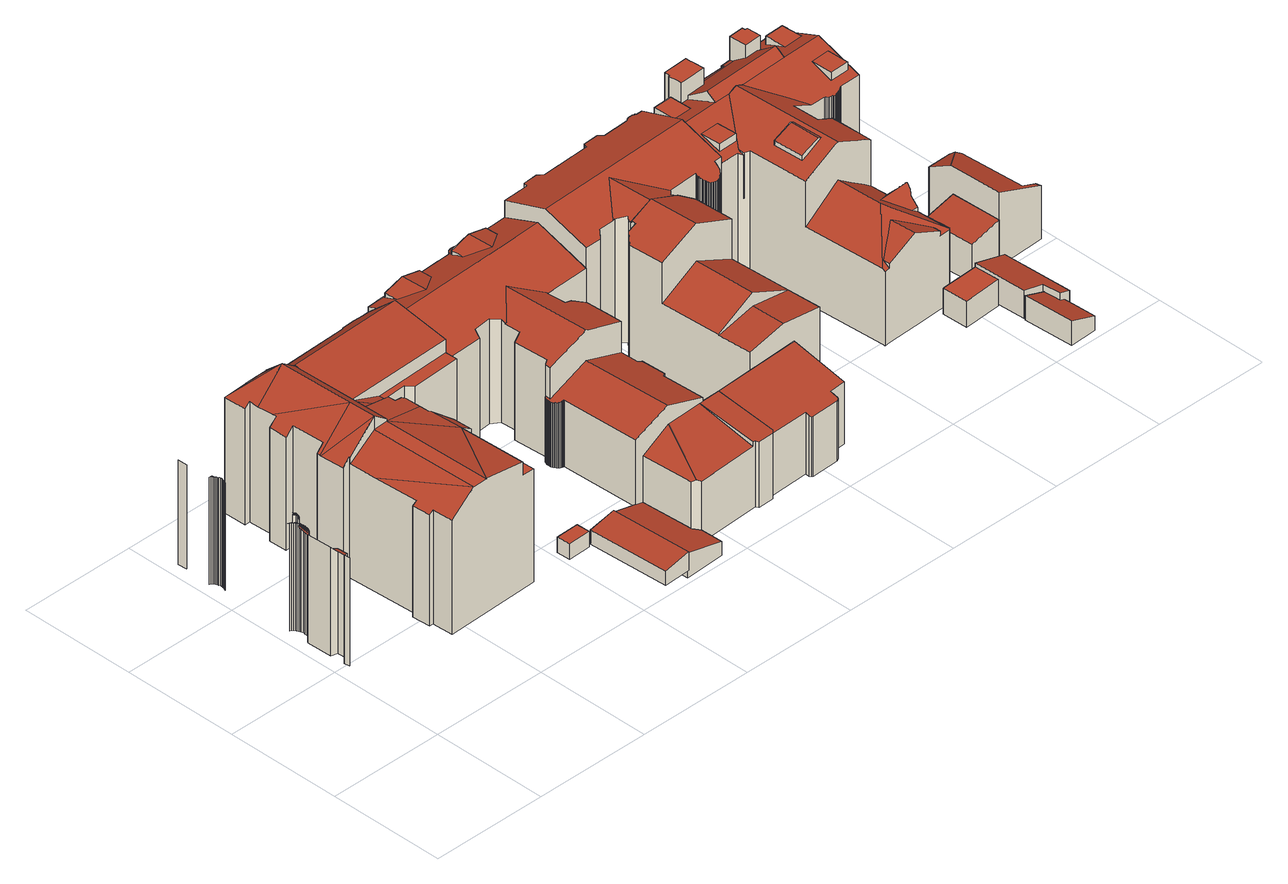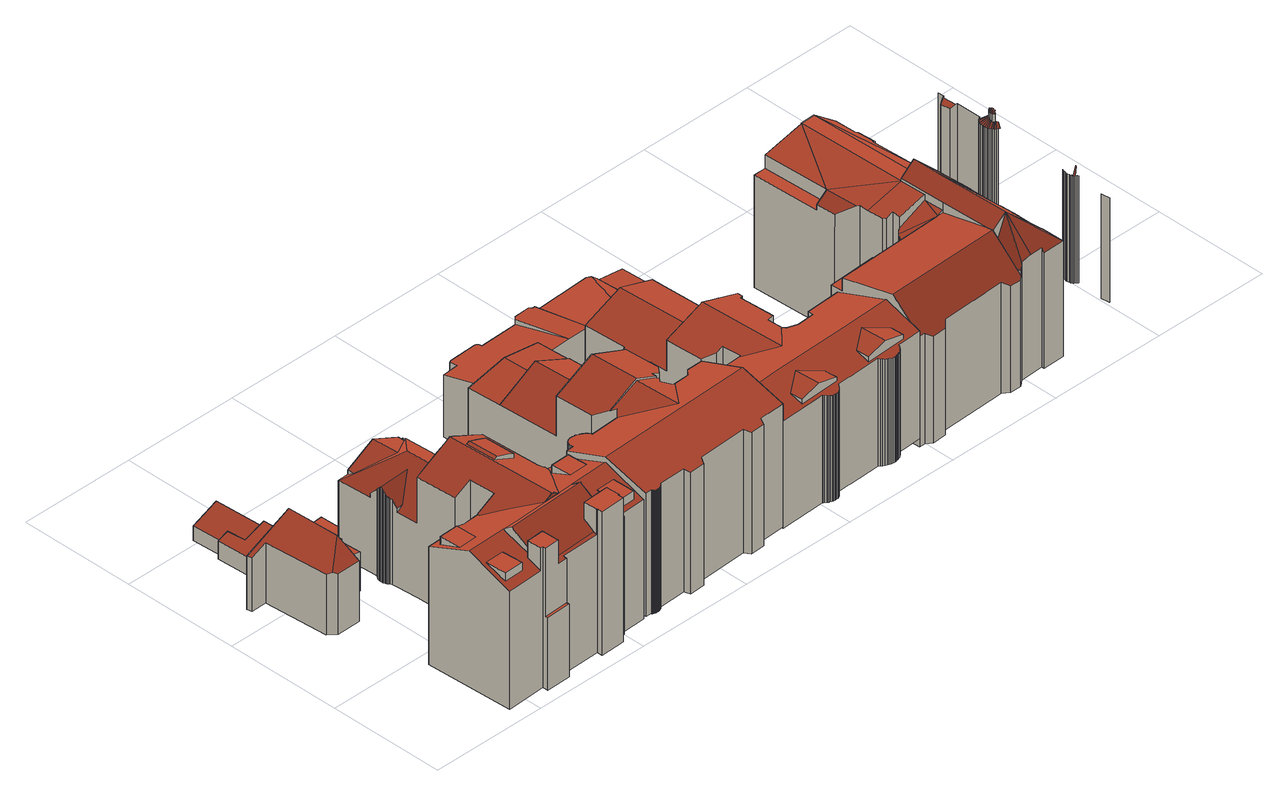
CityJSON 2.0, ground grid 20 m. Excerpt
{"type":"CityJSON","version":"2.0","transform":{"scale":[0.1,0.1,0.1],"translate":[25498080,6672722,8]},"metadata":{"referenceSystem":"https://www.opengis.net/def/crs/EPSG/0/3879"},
"CityObjects":{
"building1":{"type":"Building","attributes":{"dateOfConstruction":"1908-01-01","measuredHeight":23.2,"class":"Asuinkerrostalot","function":"Muut kerrostalot","usage":"Asuinrakennus","roofType":"2110;2100;1000;9993;9999;3500","storeysAboveGround":5},"address":[{"Country":"Finland","Locality":"Helsinki","ThoroughfareNumber":"8","ThoroughfareName":"Luotsikatu","PostCode":"00160"}],"geometry":[{"type":"MultiSurface","lod":"2","boundaries":[[[0,1,2,3,4]],[[3,5,6,7,8,4]],[[8,7,9,10]],[[10,9,11,12,13,14]],[[15,16,14,13]],[[11,9,7,6]],[[17,18,16,15]],[[19,20,18,17]],[[20,21,22,23]],[[17,24,25,19]],[[25,21,20,19]],[[26,27,28,29,30,31,32,33]],[[21,34,35,36,22]],[[37,38,39,40,29,28,27,26]],[[36,41,42,43,40,39,38,37]],[[44,34,21,25]],[[35,45,41,36]],[[30,46,47,48,49,50,51,52]],[[53,54,55,50,56,57,58,59]],[[60,35,34,44]],[[29,61,62,63,64,49,48,47,46,30]],[[40,65,66,67,64,63,62,61,29]],[[43,68,69,70,67,66,65,40]],[[71,72,58,73,74,75,76,77]],[[57,56,50,49,78,79,73,58]],[[45,80,81,41]],[[75,74,73,82,83,84,76]],[[79,78,49,64,85,86,82,73]],[[87,45,35,60]],[[81,88,42,41]],[[83,82,89,90,91,92,84]],[[86,85,64,67,93,94,89,82]],[[91,90,89,95,96,97,98,92]],[[94,93,67,70,99,100,95,89]],[[101,102,103,104,105]],[[87,106,80,45]],[[88,107,108,109,43,42]],[[98,110,102,101]],[[109,111,112,68,43]],[[106,113,114,115,107,88,81,80]],[[97,116,110,98]],[[102,117,118,103]],[[112,119,120,69,68]],[[95,100,121,122,123,96]],[[120,124,99,70,69]],[[125,108,107,115]],[[96,123,126,116,97]],[[110,127,117,102]],[[99,124,128,121,100]],[[125,129,130,111,109,108]],[[116,126,131,132,127,110]],[[111,130,133,134,119,112]],[[131,126,123,135]],[[134,136,120,119]],[[122,137,135,123]],[[138,124,120,136]],[[121,128,139,140,137,122]],[[124,138,139,128]],[[141,142,143,144,145,146]],[[147,148,144,143]],[[147,149,150,151,152,148]],[[153,154,151,150]],[[155,156,157,158,159]],[[160,161,154,153]],[[162,163,164,165,166]],[[160,167,168,161]],[[164,163,158,169]],[[168,167,170,171,172,173]],[[169,158,157,174]],[[175,176,172,171]],[[156,177,178,179,174,157]],[[176,175,180,181,182,183]],[[184,185,186,187,178,177]],[[186,185,182,181]],[[188,189,190,191]]],"semantics":{"surfaces":[{"type":"WallSurface"},{"type":"RoofSurface"}],"values":[0,0,1,0,0,0,0,0,1,1,0,1,1,1,0,0,1,1,1,0,1,1,0,1,1,1,1,1,0,1,1,1,0,0,1,0,1,1,1,0,1,0,1,1,1,0,1,0,1,0,0,0,0,0,0,0,0,0,0,0,0,0,1,0,0,0,0,0,0,0,0,0,0,0,0]}}]},
"building2":{"type":"Building","attributes":{"dateOfConstruction":"1903-01-01","measuredHeight":25.4,"class":"Asuinkerrostalot","function":"Muut kerrostalot","usage":"Asuinrakennus","roofType":"2100;1000;2100","storeysAboveGround":5},"address":[{"Country":"Finland","Locality":"Helsinki","ThoroughfareNumber":"3","ThoroughfareName":"Katajanokankatu","PostCode":"00160"}],"geometry":[{"type":"Solid","lod":"2","boundaries":[[[[192,193,194,195,196,197,198]],[[199,200,201,202,203]],[[204,205,206,207,208]],[[209,210,211,212]],[[213,203,214,215,216,217]],[[218,217,216,219]],[[211,210,220,221,222]],[[223,224,225,226]],[[227,228,229,224,223]],[[230,231,227,223,226,232]],[[233,234,235,236]],[[237,238,239,240]],[[241,192,198,242]],[[243,194,193,244]],[[245,246,199,247]],[[234,248,249,232,226,225,250,251,235]],[[252,253,199,203]],[[254,255,256,257,253,252,258,195,194,243]],[[213,217,218,259,221,225,224]],[[260,248,234,233]],[[261,262,263,264,265]],[[203,202,266,267,268,269,214]],[[240,239,208,207]],[[270,271,272,273,274,275,276]],[[277,278,274,273,221]],[[261,279,280,218,219,262]],[[281,224,229,282]],[[283,284,285,286]],[[277,259,280,278]],[[287,288,289,290,291]],[[292,293,201,200,294]],[[286,285,295,296]],[[296,295,297,298]],[[275,274,278]],[[204,208,239,238,265,264,263]],[[256,255,245,247]],[[221,273,272,299]],[[212,211,222,300]],[[242,198,197,301]],[[302,303,304,305,291,290,262,215]],[[306,307,308,309]],[[237,310,311,279,261,265,238]],[[209,312,251,250,220,210]],[[219,216,262]],[[258,252,203,281]],[[313,249,248,260]],[[215,214,269,302]],[[247,199,257,256]],[[314,315,284,283]],[[316,317,315,314]],[[206,318,316,314,283,286,296,298,319,288,287,320,321,322,323,324,325,326,293,292,254,243,244,241,242,301,327,231,230,313,260,233,236,312,209,212,300,306,309,271,270,328,329,330,331,332,333,310,237,240,207]],[[306,300,222,307]],[[270,276,334,328]],[[319,335,289,288]],[[206,205,336,318]],[[203,213,224,281]],[[327,228,227,231]],[[322,303,302,323]],[[290,289,335,297,295,285,284,315,317,336,205,204,263,262]],[[328,334,337,329]],[[221,259,277]],[[327,301,197,196,282,229,228]],[[287,291,305,320]],[[257,199,253]],[[331,338,339,332]],[[320,305,304,321]],[[244,193,192,241]],[[333,340,311,310]],[[279,311,340,339,338,341,337,334,276,275,278,280]],[[337,341,330,329]],[[330,341,338,331]],[[298,297,335,319]],[[215,262,216]],[[199,246,294,200]],[[324,323,302,269,268]],[[293,326,266,202,201]],[[325,267,266,326]],[[271,309,308,299,272]],[[218,280,259]],[[321,304,303,322]],[[254,292,294,246,245,255]],[[324,268,267,325]],[[318,336,317,316]],[[196,195,258,281,282]],[[332,339,340,333]],[[236,235,251,312]],[[221,299,308,307,222]],[[230,232,249,313]],[[250,225,221,220]]]],"semantics":{"surfaces":[{"type":"RoofSurface"},{"type":"WallSurface"},{"type":"GroundSurface"}],"values":[[0,0,1,1,1,1,0,0,0,1,1,1,1,1,1,0,0,1,0,1,1,0,1,1,0,0,1,1,1,1,1,1,1,1,0,0,0,1,1,0,1,1,1,1,0,1,1,1,1,1,2,1,1,1,1,1,1,1,0,1,1,1,1,0,1,1,1,1,0,1,1,1,0,0,1,1,1,1,1,1,1,1,1,0,1,1,0,1,0]]}}]},
"building3":{"type":"Building","attributes":{"dateOfConstruction":"1903-01-01","measuredHeight":2.7,"usage":"Talousrakennus","roofType":"1000"},"address":[{"Country":"Finland","Locality":"Helsinki"}],"geometry":[{"type":"Solid","lod":"2","boundaries":[[[[342,343,344,345]],[[346,347,344,343]],[[347,348,345,344]],[[348,349,342,345]],[[349,346,343,342]],[[348,347,346,349]]]],"semantics":{"surfaces":[{"type":"GroundSurface"},{"type":"WallSurface"},{"type":"RoofSurface"}],"values":[[0,1,1,1,1,2]]}}]},
"building4":{"type":"Building","attributes":{"dateOfConstruction":"1902-01-01","measuredHeight":3.1,"class":"Talousrakennukset","function":"Talousrakennukset","usage":"Talousrakennus","roofType":"2100","storeysAboveGround":1},"address":[{"Country":"Finland","Locality":"Helsinki","ThoroughfareNumber":"7","ThoroughfareName":"Kauppiaankatu","PostCode":"00160"}],"geometry":[{"type":"Solid","lod":"2","boundaries":[[[[350,351,352,353]],[[354,355,356,357]],[[350,357,356,351]],[[352,355,354,353]],[[353,354,357,350]],[[351,356,355,352]]]],"semantics":{"surfaces":[{"type":"GroundSurface"},{"type":"RoofSurface"},{"type":"WallSurface"}],"values":[[0,1,2,2,2,2]]}}]},
"building5":{"type":"Building","attributes":{"dateOfConstruction":"2012-01-01","measuredHeight":4.3,"usage":"Talousrakennus","roofType":"2100"},"address":[{"Country":"Finland","Locality":"Helsinki"}],"geometry":[{"type":"Solid","lod":"2","boundaries":[[[[358,359,360,361,362,363]],[[364,365,366,367,368,369]],[[364,363,362,365]],[[365,362,361,366]],[[366,361,360,367]],[[367,360,359,368]],[[368,359,358,369]],[[369,358,363,364]]]],"semantics":{"surfaces":[{"type":"RoofSurface"},{"type":"GroundSurface"},{"type":"WallSurface"}],"values":[[0,1,2,2,2,2,2,2]]}}]},
"building6":{"type":"Building","attributes":{"dateOfConstruction":"1911-01-01","measuredHeight":20.8,"class":"Asuinkerrostalot","function":"Muut kerrostalot","usage":"Asuinrakennus","roofType":"3500","storeysAboveGround":4},"address":[{"Country":"Finland","Locality":"Helsinki","ThoroughfareNumber":"12","ThoroughfareName":"Luotsikatu","PostCode":"00160"}],"geometry":[{"type":"Solid","lod":"2","boundaries":[[[[370,371,372,373]],[[373,372,374,375]],[[376,377,378,379]],[[380,381,382,383]],[[384,385,386,387]],[[388,389,390,391]],[[392,393,394,395]],[[396,397,398,399,400,401,402,403,404,405,406]],[[407,408,409]],[[410,411,381,380,412,413]],[[414,415,416,417]],[[418,419,420,421]],[[421,420,422,423]],[[424,425,426,427,428,429,430,431,432,433,434,374,372,371,435,436,437,438,439,440,441,442,443,444,445,446,447,448,449,450,451]],[[452,402,401,453]],[[454,403,402,452]],[[455,433,432,456]],[[456,432,431,457]],[[458,436,435,459]],[[460,461,462,463,464,465,466,467]],[[468,469,470,471]],[[472,473,474,475]],[[476,454,452,453,477,478,479,480,388,391,481,482,483,484,458,459,370,373,375,485,455,456,457,486,487,488,489,490,491,492,493,494,495,496,497,498,499,500,501,502,503,504,505,506,507,508,509,468,471,510,511,512,384,387,513,514,515,516,413,412,380,383,517,518,519,520,521,472,475,522,418,421,423,523,524,525,526,527,528,529,530,531,532,392,395,533,534,535,536,537,538,539,540,541,542,543,544,545,546,547,548,376,379,549,550,551,552,553,465,464,463,462]],[[534,554,555,535]],[[535,555,556,536]],[[486,430,429,487]],[[536,556,557,537]],[[558,559,560,561,562,563,564,565]],[[566,567,396,406,568,407,409,470,469,569,570,571,572,573,574,575,576]],[[481,577,578,482]],[[562,561,579]],[[387,386,580,513]],[[379,378,581,549]],[[550,582,583,551]],[[498,446,445,499]],[[584,585,586,587,467,466,588,589,583,582,581,378,377,590,591,592,593,594,595,596,597,598,599,600,557,556,555,554,601,394,393,602,603,604,605,606,607,608,609,610,611,422,420,419,612,474,473,613,614,615,616,617,382,381,411,410],[618,619,620,415,414,621],[564,563,562,579,622,623,624,625,626,565]],[[516,515,514,513,580,627,585,584,410,413]],[[459,435,371,370]],[[507,571,570,508]],[[395,394,601,533]],[[475,474,612,522]],[[524,610,609,525]],[[522,612,419,418]],[[520,614,613,521]],[[542,596,595,543]],[[505,573,572,506]],[[546,592,591,547]],[[551,583,589,552]],[[480,628,389,388]],[[509,569,469,468]],[[629,630,624,623,622,560,559,558]],[[537,557,600,538]],[[391,390,577,481]],[[375,374,434,485]],[[457,431,430,486]],[[490,426,425,491]],[[491,425,424,492]],[[548,590,377,376]],[[441,566,576,442]],[[423,422,611,523]],[[532,602,393,392]],[[383,382,617,517]],[[519,615,614,520]],[[417,416,631,619,618,621]],[[415,620,631,416]],[[533,601,554,534]],[[497,447,446,498]],[[527,607,606,528]],[[531,603,602,532]],[[544,594,593,545]],[[453,401,400,477]],[[441,440,439,632,633,398,397,396,567,566]],[[500,444,443,501]],[[501,443,442,502]],[[512,634,385,384]],[[511,635,634,512]],[[540,598,597,541]],[[541,597,596,542]],[[549,581,582,550]],[[518,616,615,519]],[[488,428,427,489]],[[521,613,473,472]],[[510,471,470,409,408,635,511]],[[493,451,450,494]],[[525,609,608,526]],[[438,578,577,390,389,628,633,632,439]],[[494,450,449,495]],[[495,449,448,496]],[[539,599,598,540]],[[526,608,607,527]],[[552,589,588,553]],[[553,588,466,465]],[[606,605,604,603,531,530,529,528]],[[485,434,433,455]],[[504,574,573,505]],[[523,611,610,524]],[[627,580,386,385,634,635,408,407,568,406,405,404,461,460,467,587,586,585]],[[517,617,616,518]],[[543,595,594,544]],[[622,579,561,560]],[[506,572,571,507]],[[619,631,620]],[[492,424,451,493]],[[538,600,599,539]],[[454,476,462,461,404,403]],[[484,483,482,578,438,437]],[[484,437,436,458]],[[545,593,592,546]],[[547,591,590,548]],[[508,570,569,509]],[[499,445,444,500]],[[503,575,574,504]],[[489,427,426,490]],[[502,442,576,575,503]],[[496,448,447,497]],[[487,429,428,488]],[[399,398,633,628,480,479,478,477,400]],[[626,625,624,630,629,558,565]],[[414,417,621]]]],"semantics":{"surfaces":[{"type":"WallSurface"},{"type":"RoofSurface"},{"type":"GroundSurface"}],"values":[[0,0,0,0,0,0,0,1,0,0,1,0,0,1,0,0,0,0,0,0,0,0,2,0,0,0,0,0,1,0,0,0,0,0,0,1,0,0,0,0,0,0,0,0,0,0,0,0,0,0,1,0,0,0,0,0,0,0,0,0,0,0,0,0,1,0,0,0,0,0,0,0,0,0,0,0,0,0,0,0,0,0,0,0,0,1,0,0,0,0,0,0,0,0,0,0,1,0,0,1,0,0,0,0,0,0,0,0,0,0,0,0,0,0,0,0,0,0,0]]}}]},
"building7":{"type":"Building","attributes":{"dateOfConstruction":"1903-01-01","measuredHeight":13.1,"class":"Asuinkerrostalot","function":"Muut kerrostalot","usage":"Asuinrakennus","roofType":"2100;2100","storeysAboveGround":3},"address":[{"Country":"Finland","Locality":"Helsinki","ThoroughfareNumber":"9","ThoroughfareName":"Kauppiaankatu","PostCode":"00160"}],"geometry":[{"type":"Solid","lod":"2","boundaries":[[[[636,637,638,639,640]],[[641,642,643,644]],[[645,646,647,648]],[[642,640,639,643]],[[649,650,651,652]],[[648,647,653,654]],[[655,656,657,658,659,660]],[[636,661,662,663,664,637]],[[637,664,638]],[[665,666,657,656]],[[654,653,667,668]],[[638,669,670,671,672,644,643,639]],[[655,673,662,661,641,644,672,671,674,675,649,652,645,648,654,668,665,656]],[[664,663,676,660,659,669,638]],[[668,667,666,665]],[[655,660,676,673]],[[652,651,646,645]],[[641,661,636,640,642]],[[671,670,677,674]],[[674,677,678,675]],[[669,658,657,666,667,653,647,646,651,650,678,677,670]],[[673,676,663,662]],[[675,678,650,649]],[[669,659,658]]]],"semantics":{"surfaces":[{"type":"RoofSurface"},{"type":"WallSurface"},{"type":"GroundSurface"}],"values":[[0,1,1,0,1,1,1,1,1,1,1,1,2,0,1,1,1,1,1,1,0,1,1,1]]}}]},
"building8":{"type":"Building","attributes":{"dateOfConstruction":"1911-01-01","measuredHeight":23.6,"class":"Asuinkerrostalot","usage":"Asuinrakennus","roofType":"3500;2100;2100","storeysAboveGround":5},"address":[{"Country":"Finland","Locality":"Helsinki","ThoroughfareNumber":"14","ThoroughfareName":"Luotsikatu","PostCode":"00160"}],"geometry":[{"type":"Solid","lod":"2","boundaries":[[[[679,680,681,682,683]],[[684,685,686,687]],[[688,689,690,691]],[[692,693,694,695]],[[696,697,698,699]],[[700,701,702,703]],[[704,705,681,680]],[[706,707,708,709,710,711]],[[712,713,685,684]],[[714,715,716,717]],[[718,719,720,721]],[[722,723,724,725]],[[726,727,728,729]],[[730,731,732,733]],[[717,716,734,735]],[[736,703,702,737,732,731,738,739,740,741,690,689,742,743,744,745,686,685,713,746,747,748,728,727,699,698,749,750,751,752,753,683,682]],[[695,694,754,755]],[[756,757,758,759]],[[735,734,760,761]],[[733,732,737,762]],[[763,764,705,704]],[[765,766,767,768]],[[769,748,747,770]],[[771,772,757,756]],[[773,774,775,776]],[[777,776,775,778,779,780]],[[711,710,781,782,783,784,785]],[[786,743,742,787]],[[788,789,790,791]],[[792,793,794,795,796,797]],[[687,686,745,798]],[[770,747,746,799]],[[800,679,683,753]],[[801,802,708,707]],[[799,746,713,712]],[[803,804,805,806]],[[807,764,763,808,809]],[[810,774,773,811]],[[812,813,814,815]],[[806,805,816,817]],[[818,740,739,819]],[[820,821,802,801,822]],[[822,801,707,706]],[[729,728,748,769]],[[809,823,824,825,826,827,828,807]],[[829,830,831,832]],[[807,828,774,810,833,834,835,836,837,758,757,772,831,830,838,839,724,723,720,719,790,789,816,805,804,754,694,693,840,841,842,843,844,760,734,716,715,813,812,845,846,847,848,767,766,849,850,736,682,681,705,764]],[[839,838,851,852]],[[853,833,810,811]],[[854,824,823,855]],[[856,837,836,857]],[[857,836,835,858]],[[858,835,834,859]],[[794,777,780,709,708,802,795]],[[762,737,702,701]],[[860,842,841,861]],[[759,758,837,856]],[[691,690,741,862]],[[862,741,740,818]],[[755,754,804,803]],[[851,838,830,829]],[[863,848,847,864]],[[795,802,821,796]],[[865,750,749,866]],[[832,831,772,771]],[[814,813,715,714]],[[867,738,731,730]],[[721,720,723,722]],[[859,834,833,853]],[[817,816,789,788]],[[819,739,738,867]],[[855,823,809,808]],[[868,843,842,860]],[[869,825,824,854]],[[797,796,821,820]],[[866,749,698,697]],[[870,751,750,865]],[[800,753,752,871]],[[761,760,844,872]],[[873,846,845,874]],[[875,784,783,876]],[[877,785,784,875]],[[798,745,744,878]],[[878,744,743,786]],[[871,752,751,870]],[[869,876,783,782,826,825]],[[725,724,839,852]],[[787,742,689,688]],[[874,845,812,815]],[[879,850,849,880]],[[880,849,766,765]],[[861,841,840,881]],[[696,699,727,726]],[[864,847,846,873]],[[814,714,717,735,761,872,868,860,861,881,692,695,755,803,806,817,788,791,718,721,722,725,852,851,829,832,771,756,759,856,857,858,859,853,811,773,776,777,794,793,792,877,875,876,869,854,855,808,763,704,680,679,800,871,870,865,866,697,696,726,729,769,770,799,712,684,687,798,878,786,787,688,691,862,818,819,867,730,733,762,701,700,879,880,765,768,863,864,873,874,815]],[[791,790,719,718]],[[877,792,797,820,822,706,711,785]],[[872,844,843,868]],[[879,700,703,736,850]],[[710,709,780,779,781]],[[827,778,775,774,828]],[[768,767,848,863]],[[782,781,779,778,827,826]],[[881,840,693,692]]]],"semantics":{"surfaces":[{"type":"WallSurface"},{"type":"RoofSurface"},{"type":"GroundSurface"}],"values":[[0,0,0,0,0,0,0,0,0,0,0,0,0,0,0,1,0,0,0,0,0,0,0,0,0,0,1,0,0,0,0,0,0,1,0,0,0,0,0,0,0,0,1,0,1,0,1,0,0,0,0,0,0,0,0,0,0,0,0,0,0,0,1,0,0,0,0,0,0,0,0,0,0,0,1,0,0,0,0,0,0,0,0,0,0,0,0,0,0,0,0,0,0,0,2,0,0,0,0,1,1,0,0,0]]}}]},
"building9":{"type":"Building","attributes":{"dateOfConstruction":"1910-01-01","measuredHeight":24.8,"class":"Pienkerrostalot","function":"Muut kerrostalot","usage":"Asuinrakennus","roofType":"3500;3200;1000","storeysAboveGround":5},"address":[{"Country":"Finland","Locality":"Helsinki","ThoroughfareNumber":"16","ThoroughfareName":"Luotsikatu","PostCode":"00160"}],"geometry":[{"type":"Solid","lod":"2","boundaries":[[[[882,883,884,885]],[[886,887,888,889,890,891,892,893,894,895,896]],[[897,898,899,900,901,902,903,904,905]],[[899,906,907,908,909,910,911,912,913,914,915,900]],[[916,917,918,919,920,921,922]],[[923,924,925,926]],[[927,928,929,930,931,932,933]],[[934,935,936,937,938]],[[939,940,941,942,943,944,945,946,947,948,949]],[[950,951,952,953,954,955,956]],[[957,958,959,960,961,962,963]],[[964,965,966,967]],[[968,969,970,971,972,973,974,975,976,977,978,979,980]],[[981,982,983,984]],[[985,986,987,988,989,882,885,990,991,992,993,923,926,994,995,996,997,998,999,1000,1001,1002,1003,1004,1005,1006,1007,1008,1009,1010,1011,1012,1013,1014,1015,1016,1017,1018,1019,1020,964,967,1021,1022,1023,909,908,907,906,899,898,897,905,1024,1025,1026,1027,1028,1029,1030,981,984,1031,1032,1033,1034,1035,1036,1037,1038,1039,1040,1041,1042,1043,1044,1045,1046,1047,1048]],[[1040,1049,1050,1041]],[[986,985,1048,1051,1052,1053]],[[1054,1055,1056,1057,1058,1004,1003,1002,1001,1059]],[[1060,912,911]],[[1061,1062,1063,1064]],[[1065,893,892,1066,1067,1068,1069]],[[1070,1071,940,939,949,1072]],[[1033,948,947,1034]],[[915,914,1073]],[[1039,1038,1074,950,956,1049,1040]],[[1004,1058,1075,1005]],[[1012,1076,1077,1013]],[[1078,1079,1080,1081]],[[1015,1014,1082,1083]],[[1084,1085,1086]],[[1087,1088,1089,910,909,1023,1022,1021,1090]],[[1091,1092,973,972,971,970,969,968,980,1071,1070,1072,1093,983,982],[1094,1095,1096,1097,935,934,938]],[[920,919,930,929]],[[1098,1099,904,903,1100,1101,1102,1103,1085,1084,1104,1105,1106,1107,1108,1109,1110,1111],[932,931,930,919,918,917,916,933]],[[1112,1106,1113]],[[1020,1114,965,964]],[[1013,1077,1082,1014]],[[1115,1116,963,962]],[[1117,1114,1020,1019,1118]],[[1119,1120,1121]],[[885,884,1122,990]],[[1123,1124,1125,1126,1127,1116,1115]],[[901,1128,1129,1130,1131,1132,1133,902]],[[956,955,954,1050,1049]],[[1016,1134,1135,1017]],[[1136,1137,1138,1139,1140,1141,1142,1143,925,924,1144,1145,1146,1122,884,883,1147,1148,1149,1053,1052,1051,1150,887,1151,1119],[1080,1152,1153,1081]],[[891,890,889,888,887,1150,1154,1155,1156,1157,1158,1066,892],[962,961,960,959,1125,1124,1123,1115]],[[999,998,997,996,1141,1140,1139,1159,1160]],[[1161,1162,1087,1090,966,965,1114,1117,1118,1163,1135,1134,1083,1164,1165]],[[1166,1167,1168,1169,1111,1110,1109,1108,1107,1106,973,1092],[1170,1061,1064,1171]],[[1104,1172,1105]],[[1051,1048,1047,1046,1154,1150]],[[1015,1083,1134,1016]],[[1088,1087,1162]],[[1064,1063,1171]],[[1153,1078,1081]],[[984,983,1093,1031]],[[1173,1174,1156,1155,1154,1046,1045,1044,1043]],[[1103,1175,1176,1177,1178,1054,1059,1179,1160,1159,1138,1137,1136,1119,1121,1085]],[[1026,1168,1167,1027]],[[1127,1126,1125,959,958,957,963,1116]],[[1043,1042,1041,1050,954,953,1173]],[[1034,947,946,1035]],[[995,1142,1141,996]],[[974,973,1106,1112,1119,1151,887,886,896,975]],[[1180,1181,1182,1065,1069,1183,1184,1185,952,951]],[[993,1144,924,923]],[[991,1146,1145,992]],[[1011,1186,1076,1012]],[[1006,1187,1188,1007]],[[1152,1079,1078,1153]],[[986,1053,1149,987]],[[1084,1172,1104]],[[1112,1120,1119]],[[926,925,1143,994]],[[916,922,927,933]],[[990,1122,1146,991]],[[913,912,1060,1189,1190]],[[1017,1135,1163,1018]],[[987,1149,1148,988]],[[988,1148,1147,989]],[[937,1191,1192,1095,1094,938]],[[999,1160,1179,1000]],[[1005,1075,1187,1006]],[[1009,1008,1007,1188,1193,1194]],[[989,1147,883,882]],[[1009,1194,1195,1010]],[[1164,1083,1082,1077,1076,1186,1195,1194,1193,1188,1187,1075,1058,1057,1196,1197,1165]],[[1000,1179,1059,1001]],[[1086,1085,1121]],[[945,944,1198,1074,1038,1037,1036]],[[1010,1195,1186,1011]],[[1199,1181,1180,951,950,1074,1198]],[[1080,1079,1152]],[[978,977,976,975,896,895,894,893,1065,1182,1181,1199,1200,979]],[[1113,1106,1105]],[[1105,1172,1084,1086,1121,1120,1112,1113]],[[922,921,920,929,928,927]],[[1018,1163,1118,1019]],[[967,966,1090,1021]],[[1025,1024,905,904,1099,1201,1202,1169,1168,1026]],[[1030,1029,1028,1027,1167,1166,1092,1091,982,981]],[[1170,1062,1061]],[[1185,1184,1183,1069,1068,1067,1203,1204,1174,1173,953,952]],[[1196,1057,1056]],[[1201,1099,1098,1111,1169,1202]],[[900,915,1073,1205,1190,1189,1060,911,910,1089,1206,1128,901]],[[943,942,1200,1199,1198,944]],[[1035,946,945,1036]],[[1071,980,979,1200,942,941,940]],[[1093,1072,949,948,1033,1032,1031]],[[992,1145,1144,993]],[[1129,1128,1206,1089,1088,1162,1161,1165,1197,1196,1056,1055,1207,1208,1209,1210,1130]],[[994,1143,1142,995]],[[1211,1097,1096,1095,1192]],[[914,913,1190,1205,1073]],[[1204,1203,1067,1066,1158,1157,1156,1174]],[[1138,1159,1139]],[[902,1133,1132,1131,1130,1210,1209,1208,1207,1055,1054,1178,1177,1176,1175,1103,1102,1101,1100,903]],[[936,935,1097,1211,1192,1191,937]],[[1063,1062,1170,1171]]]],"semantics":{"surfaces":[{"type":"WallSurface"},{"type":"RoofSurface"},{"type":"GroundSurface"}],"values":[[0,0,0,0,0,0,0,0,1,0,0,0,0,0,2,0,0,0,0,0,0,0,0,0,0,0,0,1,0,0,0,1,1,1,0,0,0,0,0,0,0,0,1,1,0,1,1,0,1,1,0,0,0,0,0,0,0,0,1,0,1,0,0,0,1,0,0,0,0,0,0,0,0,0,0,0,0,1,0,0,0,0,0,0,0,0,0,1,0,0,0,0,1,0,1,0,1,1,0,0,0,0,0,1,0,0,1,0,0,0,0,0,1,0,0,1,0,0,0,1,1]]}}]},
"building10":{"type":"Building","attributes":{"dateOfConstruction":"1905-01-01","measuredHeight":3.1,"class":"Talousrakennukset","function":"Talousrakennukset","usage":"Talousrakennus","roofType":"1000","storeysAboveGround":1},"address":[{"Country":"Finland","Locality":"Helsinki","ThoroughfareNumber":"11","ThoroughfareName":"Kauppiaankatu","PostCode":"00160"}],"geometry":[{"type":"Solid","lod":"2","boundaries":[[[[1212,1213,1214,1215]],[[1212,1216,1217,1213]],[[1217,1216,1218,1219]],[[1214,1219,1218,1215]],[[1213,1217,1219,1214]],[[1216,1212,1215,1218]]]],"semantics":{"surfaces":[{"type":"WallSurface"},{"type":"RoofSurface"},{"type":"GroundSurface"}],"values":[[0,1,0,2,0,0]]}}]},
"building11":{"type":"Building","attributes":{"dateOfConstruction":"2018-01-01","measuredHeight":4.2,"usage":"Talousrakennus","roofType":"2100"},"address":[{"Country":"Finland","Locality":"Helsinki"}],"geometry":[{"type":"Solid","lod":"2","boundaries":[[[[1220,1221,1222,1223]],[[1223,1222,1224,1225]],[[1225,1224,1226,1227]],[[1221,1220,1227,1226]],[[1227,1220,1223,1225]],[[1221,1226,1224,1222]]]],"semantics":{"surfaces":[{"type":"WallSurface"},{"type":"GroundSurface"},{"type":"RoofSurface"}],"values":[[0,0,0,0,1,2]]}}]},
"building12":{"type":"Building","attributes":{"dateOfConstruction":"1901-01-01","measuredHeight":4.9,"class":"Saunarakennukset","function":"Saunarakennukset","usage":"Talousrakennus","roofType":"2100","storeysAboveGround":1},"address":[{"Country":"Finland","Locality":"Helsinki","ThoroughfareNumber":"13","ThoroughfareName":"Kauppiaankatu","PostCode":"00160"}],"geometry":[{"type":"Solid","lod":"2","boundaries":[[[[1228,1229,1230,1231]],[[1232,1233,1234,1235]],[[1236,1237,1235,1234]],[[1238,1239,1233,1232]],[[1231,1230,1239,1238]],[[1235,1237,1228,1231,1238,1232]],[[1236,1234,1233,1239,1230,1229]],[[1237,1236,1229,1228]]]],"semantics":{"surfaces":[{"type":"WallSurface"},{"type":"GroundSurface"},{"type":"RoofSurface"}],"values":[[0,0,0,0,0,1,2,0]]}}]},
"building13":{"type":"Building","attributes":{"dateOfConstruction":"1910-01-01","measuredHeight":7.8,"class":"Omakotitalot","function":"Yhden asunnon talot","usage":"Talousrakennus","roofType":"2100","storeysAboveGround":1},"address":[{"Country":"Finland","Locality":"Helsinki","ThoroughfareNumber":"16","ThoroughfareName":"Luotsikatu","PostCode":"00160"}],"geometry":[{"type":"Solid","lod":"2","boundaries":[[[[1240,1241,1242,1243]],[[1244,1245,1246,1247,1242,1241]],[[1248,1244,1241,1240]],[[1249,1246,1245,1250]],[[1251,1247,1246,1249]],[[1250,1245,1244,1248]],[[1243,1242,1247,1251]],[[1240,1243,1251,1249,1250,1248]]]],"semantics":{"surfaces":[{"type":"WallSurface"},{"type":"RoofSurface"},{"type":"GroundSurface"}],"values":[[0,1,0,0,0,0,0,2]]}}]},
"building14":{"type":"Building","attributes":{"dateOfConstruction":"1904-01-01","measuredHeight":12.7,"class":"Talousrakennukset","function":"Talousrakennukset","usage":"Talousrakennus","roofType":"2100;2100","storeysAboveGround":2},"address":[{"Country":"Finland","Locality":"Helsinki","ThoroughfareNumber":"18","ThoroughfareName":"Luotsikatu","PostCode":"00160"}],"geometry":[{"type":"Solid","lod":"2","boundaries":[[[[1252,1253,1254,1255]],[[1255,1256,1257,1258,1252]],[[1259,1260,1261,1262]],[[1263,1264,1257,1256]],[[1254,1253,1265,1266]],[[1267,1258,1257,1264]],[[1261,1263,1256,1255,1254,1266,1262]],[[1260,1267,1264,1263,1261]],[[1266,1265,1259,1262]],[[1260,1259,1265,1253,1252,1258,1267]]]],"semantics":{"surfaces":[{"type":"WallSurface"},{"type":"RoofSurface"},{"type":"GroundSurface"}],"values":[[0,0,0,0,0,1,2,0,0,1]]}}]}
},
"vertices":[
[11,182,204],[11,182,203],[11,182,18],[10,192,18],[10,192,204],[12,192,18],[21,197,18],[21,197,198],[12,192,202],[20,214,198],[11,216,202],[20,214,18],[11,216,18],[9,217,18],[9,217,204],[8,260,18],[8,260,203],[9,260,18],[9,260,202],[9,262,18],[9,262,202],[12,262,202],[5,275,213],[4,274,212],[10,261,18],[12,262,18],[6,276,224],[7,277,224],[8,277,224],[8,278,224],[8,278,226],[7,278,226],[7,277,226],[6,276,226],[12,263,202],[14,264,203],[6,275,213],[6,275,223],[7,276,223],[8,277,223],[9,278,223],[7,276,213],[8,277,212],[9,278,212],[12,263,18],[16,266,203],[8,279,226],[8,280,226],[9,281,226],[9,282,226],[8,282,228],[7,280,228],[7,279,228],[6,284,229],[6,283,229],[6,282,229],[8,283,228],[8,284,228],[8,285,228],[6,285,229],[14,264,18],[9,278,224],[9,280,224],[10,281,224],[10,282,224],[9,280,223],[10,281,223],[10,282,223],[9,280,212],[10,281,211],[10,282,211],[6,287,228],[7,286,228],[9,286,226],[8,286,226],[7,287,226],[7,288,226],[6,288,228],[9,283,226],[9,284,226],[17,268,203],[17,269,203],[9,286,224],[8,288,224],[7,289,224],[10,283,224],[9,285,224],[16,266,18],[18,270,203],[10,286,223],[9,287,223],[8,288,223],[7,289,223],[10,283,223],[10,285,223],[10,286,210],[9,287,210],[8,288,210],[7,289,210],[10,283,211],[10,285,211],[6,290,210],[11,296,203],[9,297,203],[7,298,203],[4,292,209],[17,268,18],[18,271,203],[19,273,203],[19,274,203],[13,294,203],[19,276,203],[20,277,203],[17,269,18],[18,270,18],[18,271,18],[14,293,203],[11,296,18],[9,297,18],[20,278,203],[20,281,203],[18,287,203],[18,288,203],[16,290,203],[19,284,203],[19,273,18],[15,292,203],[13,294,18],[19,286,203],[19,274,18],[19,276,18],[15,292,18],[14,293,18],[20,277,18],[20,278,18],[16,290,18],[20,281,18],[18,288,18],[19,284,18],[19,286,18],[18,287,18],[6,419,18],[8,420,18],[8,421,18],[8,421,203],[8,420,203],[6,419,203],[10,423,18],[10,423,203],[11,424,18],[12,425,18],[12,425,203],[11,424,203],[13,427,18],[13,427,203],[2,440,212],[12,445,202],[12,446,202],[10,447,202],[2,441,211],[14,430,18],[14,430,203],[8,449,203],[8,449,202],[8,449,18],[6,450,18],[6,450,202],[14,432,18],[14,432,203],[10,447,18],[15,434,18],[15,435,18],[15,435,203],[15,434,203],[12,446,18],[15,437,18],[15,437,203],[13,444,202],[13,444,18],[12,445,18],[15,439,18],[14,439,18],[14,439,203],[15,439,203],[13,443,203],[14,442,202],[14,442,18],[13,443,18],[8,512,18],[8,512,198],[9,497,197],[9,497,18],
[155,171,207],[162,171,212],[163,135,212],[206,136,246],[157,279,212],[161,202,212],[153,202,207],[302,257,233],[299,312,233],[296,315,234],[296,330,233],[228,327,246],[296,398,210],[293,398,211],[293,398,16],[335,400,16],[335,400,210],[148,513,16],[148,513,223],[139,513,215],[139,513,16],[228,327,250],[227,372,246],[227,372,237],[226,406,237],[226,406,250],[224,489,250],[226,406,233],[148,498,222],[198,500,269],[138,552,215],[141,368,211],[202,326,269],[201,371,269],[141,369,211],[143,327,211],[155,327,223],[155,325,223],[141,375,16],[143,327,16],[141,375,211],[138,432,16],[138,432,210],[137,463,211],[137,463,16],[430,393,16],[430,393,210],[345,389,210],[345,389,16],[155,171,16],[153,202,16],[163,135,16],[162,171,16],[323,258,210],[323,258,219],[302,257,210],[151,433,223],[153,376,223],[149,470,223],[150,463,223],[232,137,246],[232,138,246],[327,141,16],[327,141,210],[306,141,210],[306,141,233],[207,136,246],[224,501,250],[151,433,16],[429,414,233],[237,407,233],[295,409,210],[318,410,210],[429,414,210],[295,357,233],[291,362,234],[278,361,237],[278,374,236],[228,559,16],[217,550,16],[217,550,220],[219,552,219],[223,555,210],[223,555,202],[228,559,199],[224,501,210],[223,546,210],[425,508,252],[224,501,252],[202,326,246],[155,325,212],[292,390,16],[292,390,212],[291,388,212],[291,388,16],[285,379,16],[287,381,16],[287,381,214],[286,380,214],[285,379,214],[321,291,16],[296,315,16],[321,291,219],[290,386,212],[290,386,16],[289,384,213],[289,384,16],[198,549,221],[138,552,16],[161,202,16],[278,374,217],[280,375,217],[282,376,216],[284,378,215],[176,553,16],[176,553,215],[176,548,221],[176,548,16],[423,558,16],[423,558,206],[150,463,16],[153,376,16],[292,392,16],[292,392,212],[292,394,16],[292,394,211],[293,396,16],[288,382,16],[284,378,16],[282,376,16],[280,375,16],[278,374,16],[278,361,16],[291,362,16],[295,357,16],[155,327,16],[247,559,16],[258,551,16],[371,556,16],[379,564,16],[403,565,16],[413,558,16],[247,559,199],[288,382,213],[293,396,211],[258,551,207],[379,564,199],[403,565,199],[413,558,206],[371,556,206],
[400,168,13],[439,169,13],[440,146,13],[401,145,13],[439,169,40],[440,146,40],[401,145,40],[400,168,40],
[442,146,17],[489,148,17],[495,8,17],[448,6,17],[448,6,41],[495,8,49],[489,148,49],[442,146,41],
[495,10,46],[564,13,27],[563,51,27],[553,61,30],[548,151,30],[489,148,46],[489,148,3],[548,151,3],[553,61,3],[563,51,3],[564,13,3],[495,10,3],
[526,285,30],[526,285,144],[525,285,144],[525,285,30],[523,286,143],[523,286,30],[611,573,30],[611,573,213],[613,573,213],[613,573,30],[465,560,30],[465,560,215],[466,562,214],[466,562,30],[495,423,30],[495,423,210],[490,409,205],[490,409,30],[672,275,30],[672,275,140],[674,234,140],[674,234,30],[589,567,30],[589,567,214],[590,568,214],[590,568,30],[592,305,220],[597,305,218],[664,308,195],[663,328,195],[661,372,195],[643,384,202],[630,383,206],[627,415,206],[630,415,205],[591,449,218],[586,453,220],[543,409,204],[540,409,204],[540,409,203],[423,558,215],[453,560,215],[453,560,30],[423,558,30],[454,534,224],[490,513,233],[488,557,233],[453,556,224],[485,572,30],[485,572,211],[488,572,211],[488,572,30],[491,571,211],[491,571,30],[516,301,141],[516,299,141],[516,298,141],[516,296,141],[517,295,141],[517,293,141],[518,292,141],[519,291,142],[520,289,142],[521,288,142],[522,287,143],[528,284,145],[529,284,145],[534,150,145],[599,153,168],[592,305,168],[587,304,166],[520,302,142],[520,311,142],[519,310,142],[518,310,142],[518,309,141],[517,307,141],[517,306,141],[516,305,141],[516,304,141],[516,303,141],[516,302,141],[630,383,30],[643,384,30],[627,415,30],[521,288,30],[520,289,30],[519,291,30],[529,284,30],[528,284,30],[705,442,214],[706,418,205],[706,418,30],[705,442,30],[702,508,30],[700,570,30],[700,570,215],[702,508,238],[524,375,30],[524,375,198],[541,382,203],[541,382,30],[478,571,30],[478,571,211],[480,571,211],[480,571,30],[630,415,30],[661,372,30],[663,328,30],[664,308,30],[665,278,30],[667,229,30],[670,156,30],[599,153,30],[534,150,30],[522,287,30],[518,292,30],[517,293,30],[517,295,30],[516,296,30],[516,298,30],[516,299,30],[516,301,30],[516,302,30],[516,303,30],[516,304,30],[516,305,30],[517,306,30],[517,307,30],[518,309,30],[518,310,30],[519,310,30],[520,311,30],[521,312,30],[522,313,30],[523,313,30],[524,314,30],[525,314,30],[526,315,30],[527,315,30],[540,409,30],[539,416,30],[525,425,30],[429,406,30],[428,440,30],[426,496,30],[423,552,30],[468,564,30],[469,566,30],[471,567,30],[473,569,30],[475,570,30],[482,572,30],[494,570,30],[497,569,30],[500,568,30],[503,566,30],[505,564,30],[508,562,30],[563,564,30],[568,564,30],[588,565,30],[588,566,30],[590,569,30],[591,570,30],[592,571,30],[593,572,30],[594,573,30],[595,573,30],[596,574,30],[597,574,30],[598,575,30],[599,575,30],[601,575,30],[602,575,30],[603,575,30],[605,575,30],[607,575,30],[609,574,30],[615,572,30],[616,571,30],[618,569,30],[620,568,30],[621,567,30],[591,570,213],[592,571,213],[593,572,213],[594,573,213],[586,560,224],[589,560,225],[621,561,233],[656,563,224],[656,563,217],[621,561,217],[589,560,217],[586,560,217],[520,302,195],[587,304,218],[571,438,214],[527,315,198],[526,315,198],[525,314,197],[524,314,197],[523,313,196],[522,313,196],[521,312,196],[520,311,195],[667,229,142],[670,156,142],[657,542,224],[429,406,205],[615,572,213],[616,571,214],[618,569,214],[423,552,217],[426,496,238],[512,500,238],[645,505,238],[621,567,215],[620,568,215],[609,574,212],[607,575,212],[605,575,212],[603,575,212],[602,575,212],[601,575,212],[599,575,212],[598,575,212],[597,574,212],[596,574,212],[595,573,212],[590,569,214],[588,566,215],[588,565,215],[568,564,215],[563,564,215],[508,562,215],[505,564,214],[503,566,214],[500,568,213],[497,569,212],[494,570,212],[482,572,211],[475,570,212],[473,569,212],[471,567,213],[469,566,213],[468,564,214],[488,557,216],[523,559,216],[524,537,224],[453,556,216],[623,518,233],[620,520,232],[587,539,224],[587,549,221],[586,557,218],[428,440,217],[665,278,142],[586,557,224],[587,549,224],[523,559,224],[597,305,166],[664,308,142],[525,425,211],[539,416,207],
[563,51,111],[668,56,112],[663,156,136],[600,153,136],[558,56,113],[553,61,6],[553,61,110],[548,151,110],[548,151,6],[826,51,6],[826,51,109],[778,49,109],[778,49,6],[831,55,6],[831,55,110],[830,53,109],[830,53,6],[776,50,109],[776,50,6],[702,52,6],[708,58,6],[708,58,112],[707,57,111],[707,57,119],[702,52,119],[563,51,6],[672,56,6],[672,56,120],[668,56,120],[774,60,6],[774,60,112],[774,53,110],[774,53,6],[702,157,136],[856,164,136],[856,164,6],[717,158,6],[675,51,6],[860,71,6],[831,69,6],[675,51,119],[860,71,113],[831,69,113],
[700,570,32],[706,418,32],[706,418,240],[703,495,268],[700,570,244],[952,584,32],[952,584,243],[953,584,243],[953,584,32],[958,585,32],[958,585,243],[959,585,243],[959,585,32],[949,407,32],[949,407,232],[947,407,232],[947,407,32],[897,588,32],[871,587,32],[871,587,241],[897,588,241],[977,581,32],[967,581,32],[967,581,244],[977,581,244],[733,418,32],[733,418,240],[758,323,168],[827,326,202],[899,329,166],[899,329,235],[827,326,267],[758,323,237],[951,583,32],[951,583,243],[960,412,32],[960,412,234],[958,411,233],[958,411,32],[939,410,32],[939,410,233],[938,411,233],[938,411,32],[937,412,32],[937,412,234],[936,413,234],[936,413,32],[901,578,32],[901,578,244],[947,580,244],[947,580,32],[965,583,32],[965,583,244],[966,583,244],[966,583,32],[957,410,233],[957,410,32],[980,506,268],[967,582,244],[964,584,243],[963,584,243],[962,585,243],[961,585,243],[957,585,243],[956,585,243],[955,585,243],[954,585,243],[950,583,244],[949,582,244],[948,581,244],[866,577,244],[780,573,244],[774,583,241],[749,582,241],[745,572,244],[946,407,232],[946,407,32],[932,420,32],[932,420,237],[931,422,238],[931,422,32],[956,409,233],[956,409,32],[967,582,32],[745,431,32],[745,431,244],[969,430,32],[969,430,240],[968,427,239],[968,427,32],[948,581,32],[949,582,32],[932,419,32],[932,419,237],[880,428,32],[880,428,241],[870,418,245],[870,418,32],[896,395,32],[877,412,242],[877,412,243],[896,395,235],[823,409,267],[784,408,250],[784,400,250],[770,400,244],[755,383,237],[956,585,32],[957,585,32],[941,408,32],[941,408,233],[940,409,233],[940,409,32],[766,160,32],[856,164,32],[907,166,32],[907,166,166],[834,163,178],[766,160,166],[954,585,32],[950,583,32],[745,572,32],[832,221,202],[904,224,166],[945,407,32],[945,407,232],[944,408,232],[944,408,32],[772,432,244],[776,433,32],[776,433,245],[931,431,241],[931,431,32],[963,416,235],[962,414,234],[962,414,32],[963,416,32],[942,408,232],[942,408,32],[962,585,32],[963,584,32],[763,218,166],[832,221,178],[763,218,168],[789,420,250],[781,411,247],[784,411,248],[784,408,248],[823,409,264],[819,487,264],[934,416,32],[934,416,236],[933,417,236],[933,417,32],[930,429,241],[930,428,240],[930,426,239],[931,425,239],[931,423,238],[935,415,235],[935,414,235],[950,407,232],[951,407,232],[953,408,232],[954,408,232],[955,409,232],[965,418,236],[966,420,237],[967,423,237],[968,425,238],[969,432,241],[983,433,241],[935,415,32],[935,414,32],[930,429,32],[781,411,32],[789,420,32],[931,423,32],[931,425,32],[930,426,32],[930,428,32],[953,408,32],[951,407,32],[961,585,32],[968,425,32],[967,423,32],[780,573,32],[866,577,32],[964,584,32],[954,408,32],[784,411,32],[774,583,32],[749,582,32],[955,409,32],[966,420,32],[965,418,32],[770,400,32],[784,400,32],[755,383,32],[955,585,32],[983,433,32],[969,432,32],[950,407,32],
[1214,437,26],[1214,437,228],[1212,436,228],[1212,436,26],[1187,527,268],[1187,515,259],[1187,527,254],[1187,531,253],[1187,534,252],[1186,540,249],[1185,565,239],[1185,565,246],[1186,540,264],[1187,534,268],[1187,531,271],[1032,318,26],[1039,177,26],[1039,171,26],[1039,171,153],[1039,177,156],[1032,318,156],[1032,318,234],[1027,421,234],[1027,421,26],[1049,172,26],[1100,174,26],[1151,176,26],[1170,177,26],[1170,177,153],[1151,176,153],[1151,176,161],[1100,174,186],[1049,172,161],[1049,172,153],[1052,345,245],[1061,345,249],[1085,346,261],[1090,346,264],[1085,346,266],[1061,345,257],[1052,345,253],[1199,436,26],[1199,436,228],[1197,437,228],[1197,437,26],[1050,397,253],[1059,397,257],[1083,398,266],[1088,398,264],[1083,398,261],[1059,397,249],[1050,397,245],[990,568,235],[991,532,249],[990,568,249],[990,570,249],[990,570,234],[1033,569,273],[1033,561,273],[1046,561,273],[1079,563,273],[1078,581,273],[1078,586,273],[1077,586,273],[1077,596,273],[1034,594,273],[1034,584,273],[1032,584,273],[1143,593,227],[1160,594,227],[1160,594,268],[1186,595,268],[1186,595,151],[1160,594,151],[1143,593,151],[1247,569,249],[1247,567,249],[1248,542,249],[1247,567,239],[1247,569,238],[1246,578,235],[1246,578,249],[1169,251,26],[1169,251,178],[1168,250,176],[1168,250,26],[1046,559,239],[1047,534,249],[1048,528,252],[1048,525,253],[1048,521,254],[1048,509,259],[1048,521,268],[1048,525,271],[1048,528,268],[1047,534,264],[1046,559,246],[1046,561,245],[1046,561,238],[977,577,26],[977,577,231],[1021,579,231],[1021,579,26],[1252,442,26],[1223,441,26],[1221,440,26],[1219,439,26],[1217,438,26],[1209,436,26],[1207,435,26],[1204,435,26],[1202,436,26],[1195,437,26],[1192,439,26],[1190,440,26],[1166,439,26],[1163,439,26],[1129,438,26],[1130,393,26],[1160,394,26],[1163,323,26],[1165,286,26],[1166,277,26],[1167,275,26],[1168,274,26],[1169,273,26],[1170,272,26],[1170,271,26],[1171,270,26],[1171,268,26],[1172,266,26],[1172,265,26],[1172,263,26],[1172,261,26],[1172,259,26],[1172,258,26],[1171,256,26],[1171,254,26],[1170,253,26],[1167,249,26],[1167,236,26],[1170,178,26],[1022,427,26],[1021,428,26],[1015,433,26],[983,433,26],[981,481,26],[980,506,26],[977,569,26],[1021,583,26],[1032,584,26],[1034,584,26],[1034,594,26],[1077,596,26],[1077,586,26],[1078,586,26],[1144,588,26],[1143,593,26],[1143,598,26],[1186,599,26],[1186,595,26],[1186,590,26],[1190,590,26],[1246,593,26],[1253,593,26],[1256,517,26],[1260,442,26],[1143,598,151],[1186,599,151],[1260,442,229],[1252,442,229],[1223,441,230],[1163,323,233],[1163,323,154],[1165,286,154],[1165,286,161],[1166,277,171],[1160,394,234],[1150,188,161],[1028,449,236],[1028,449,249],[995,448,249],[995,448,236],[1161,564,246],[1191,565,239],[1191,565,268],[1185,565,268],[1161,564,268],[1033,569,235],[1033,561,238],[1032,584,229],[1049,184,161],[1144,588,229],[1167,275,173],[1172,266,183],[1172,265,185],[1218,455,249],[1251,456,249],[1250,492,249],[1217,491,249],[1172,263,187],[1172,261,188],[1086,510,265],[1089,510,266],[1089,510,265],[1167,236,161],[1167,236,154],[1170,178,154],[1167,249,175],[977,569,234],[980,506,259],[1021,583,229],[1021,571,234],[1023,571,234],[1023,569,235],[1024,533,249],[1021,428,231],[1022,427,231],[1053,319,245],[1071,319,254],[1091,320,264],[1097,320,266],[1084,510,264],[1079,510,261],[1075,510,259],[1056,484,249],[1047,472,245],[1037,459,240],[1028,446,235],[1021,437,231],[1089,511,259],[1075,510,258],[1170,253,179],[1213,577,235],[1213,577,249],[1170,253,180],[1171,254,181],[1103,511,259],[1103,511,260],[1096,511,263],[1209,436,227],[1214,568,238],[1214,566,239],[1215,541,249],[1214,566,249],[1214,568,249],[1100,241,201],[1099,270,201],[1097,320,201],[1091,320,198],[1071,319,183],[1053,319,171],[1172,259,186],[1172,258,184],[1132,478,246],[1145,463,240],[1162,443,231],[1163,439,230],[1166,439,230],[1190,440,229],[1192,439,229],[1195,437,228],[1202,436,228],[1204,435,227],[1207,435,227],[1217,438,228],[1219,439,229],[1221,440,229],[1256,517,259],[1163,514,259],[1251,456,235],[1218,455,235],[1253,593,229],[1246,593,229],[1190,590,229],[1191,576,235],[1191,567,238],[1163,439,231],[1129,438,248],[1121,257,186],[1157,236,161],[1171,256,183],[1170,261,188],[1118,259,188],[981,481,249],[983,433,230],[1015,433,230],[1021,428,227],[1026,483,249],[993,482,249],[1084,510,265],[1186,590,268],[1190,590,268],[1108,321,261],[1122,321,254],[1138,322,246],[1151,323,240],[1130,393,248],[1160,588,229],[1160,585,231],[1161,566,245],[1161,566,268],[1160,585,268],[1160,588,268],[1171,268,181],[1168,274,174],[1169,273,176],[1123,205,174],[1098,220,186],[1021,571,249],[1023,571,249],[1170,272,176],[1170,271,177],[1171,270,179],[1155,286,161],[1121,261,186],[1078,586,229],[1078,581,231],[1079,563,245],[1022,427,151],[1021,428,151],[1191,567,268],[1191,576,268],[1059,191,166],[1112,230,193],[1151,323,163],[1138,322,172],[1122,321,183],[1108,321,193],[1023,569,249],
[1157,176,60],[1222,179,60],[1222,179,15],[1157,176,15],[1158,132,60],[1224,136,60],[1158,132,15],[1224,136,15],
[1274,88,15],[1274,88,40],[1278,3,40],[1278,3,15],[1231,1,57],[1231,1,15],[1227,87,57],[1227,87,15],
[1267,59,18],[1267,59,55],[1264,90,55],[1264,90,18],[1222,179,18],[1222,179,67],[1281,181,49],[1281,181,18],[1286,60,49],[1286,60,18],[1226,88,18],[1226,88,66],
[1213,226,36],[1213,226,102],[1219,226,103],[1219,226,36],[1216,179,102],[1270,181,114],[1267,267,114],[1217,266,103],[1216,179,36],[1267,267,36],[1270,181,36],[1217,266,36],
[1319,302,138],[1326,192,137],[1326,192,34],[1319,302,34],[1306,313,34],[1306,313,138],[1312,308,141],[1355,184,126],[1270,181,161],[1270,181,34],[1355,184,34],[1265,312,34],[1265,312,138],[1353,193,126],[1353,193,34],[1267,272,161]
]}
